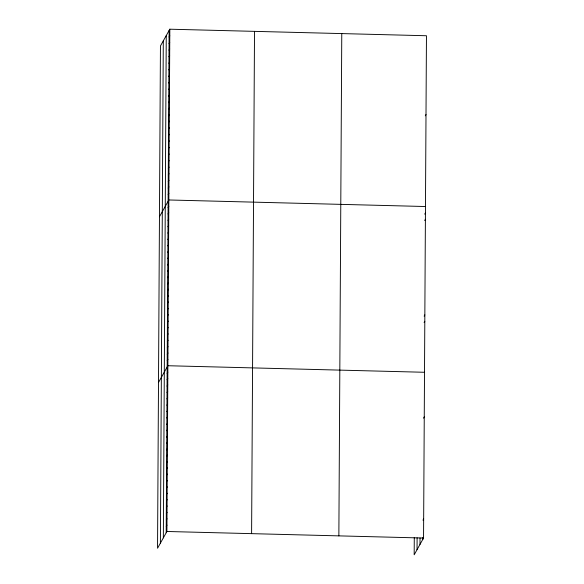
<?xml version="1.0" encoding="UTF-8"?>
<svg xmlns="http://www.w3.org/2000/svg" width="584" height="584" viewBox="0 0 584 584"><rect width="100%" height="100%" fill="white"/><g stroke="black" fill="none" stroke-linecap="round" stroke-linejoin="round"><path stroke-width="0.88" d="M160.396 543.135L163.308 40.851M163.345 537.864L166.257 35.573M166.206 532.739L169.119 30.456M169.82 29.2L160.447 45.968L157.541 548.252L166.907 531.484L169.82 29.2L426.459 35.748L423.553 538.032L414.18 554.8L414.282 537.499M251.602 533.645L254.514 31.361M338.859 535.871L341.771 33.587M417.042 549.683L417.107 537.842M419.991 544.405L420.027 538.032M422.852 539.288L422.86 537.462M169.083 37.026L169.783 35.77M169.039 43.596L169.74 42.34M169.002 50.158L169.703 48.903M168.966 56.728L169.667 55.473M168.929 63.298L169.63 62.043M168.885 69.868L169.594 68.613M168.849 76.431L169.55 75.175M168.812 83.001L169.513 81.745M168.776 89.571L169.477 88.315M168.739 96.141L169.44 94.885M168.696 102.711L169.404 101.455M168.659 109.274L169.36 108.018M168.623 115.844L169.323 114.588M168.586 122.414L169.287 121.158M168.55 128.984L169.25 127.728M168.506 135.546L169.207 134.291M168.469 142.116L169.17 140.861M168.433 148.686L169.134 147.431M168.396 155.256L169.097 154.001M168.36 161.819L169.061 160.563M168.316 168.389L169.017 167.133M168.28 174.959L168.98 173.703M168.243 181.529L168.944 180.273M168.207 188.099L168.907 186.843M168.163 194.662L168.871 193.406M159.461 216.744L168.827 199.976L425.473 206.524M168.09 207.605L168.791 206.349M168.053 213.985L168.754 212.729M168.017 220.358L168.718 219.102M167.98 226.731L168.681 225.475M167.944 233.111L168.645 231.855M167.907 239.484L168.608 238.228M167.871 245.857L168.572 244.601M167.834 252.237L168.535 250.981M167.798 258.61L168.499 257.354M167.761 264.983L168.462 263.727M167.725 271.363L168.426 270.107M167.688 277.736L168.389 276.48M167.644 284.109L168.353 282.853M167.608 290.482L168.316 289.226M167.572 296.862L168.28 295.606M167.535 303.235L168.236 301.979M167.498 309.608L168.199 308.352M167.462 315.988L168.163 314.732M167.425 322.361L168.126 321.105M167.389 328.734L168.09 327.478M167.352 335.114L168.053 333.858M167.316 341.487L168.017 340.231M167.28 347.86L167.98 346.604M167.243 354.24L167.944 352.984M167.207 360.613L167.907 359.357M158.498 382.498L167.871 365.73L424.51 372.278M167.133 373.358L167.834 372.103M167.097 379.739L167.798 378.483M167.06 386.112L167.761 384.856M167.024 392.484L167.725 391.229M166.98 398.865L167.688 397.609M166.944 405.238L167.652 403.982M166.907 411.611L167.608 410.355M166.871 417.991L167.572 416.735M166.834 424.364L167.535 423.108M166.798 430.736L167.498 429.481M166.761 437.117L167.462 435.861M166.725 443.49L167.425 442.234M166.688 449.863L167.389 448.607M166.652 456.243L167.352 454.987M166.615 462.616L167.316 461.36M166.579 468.989L167.28 467.733M166.542 475.361L167.243 474.106M166.506 481.742L167.207 480.486M166.469 488.114L167.17 486.859M166.433 494.487L167.133 493.232M166.396 500.868L167.097 499.612M166.352 507.24L167.06 505.985M166.316 513.613L167.024 512.358M166.279 519.994L166.98 518.738M166.243 526.366L166.944 525.111M425.305 115.822L426.006 114.566M424.736 214.153L425.437 212.897M424.699 220.526L425.4 219.27M424.145 316.156L424.845 314.9M424.108 322.529L424.809 321.273M423.553 418.159L424.254 416.903M422.962 520.161L423.663 518.906M166.907 531.484L423.553 538.032"/></g></svg>
